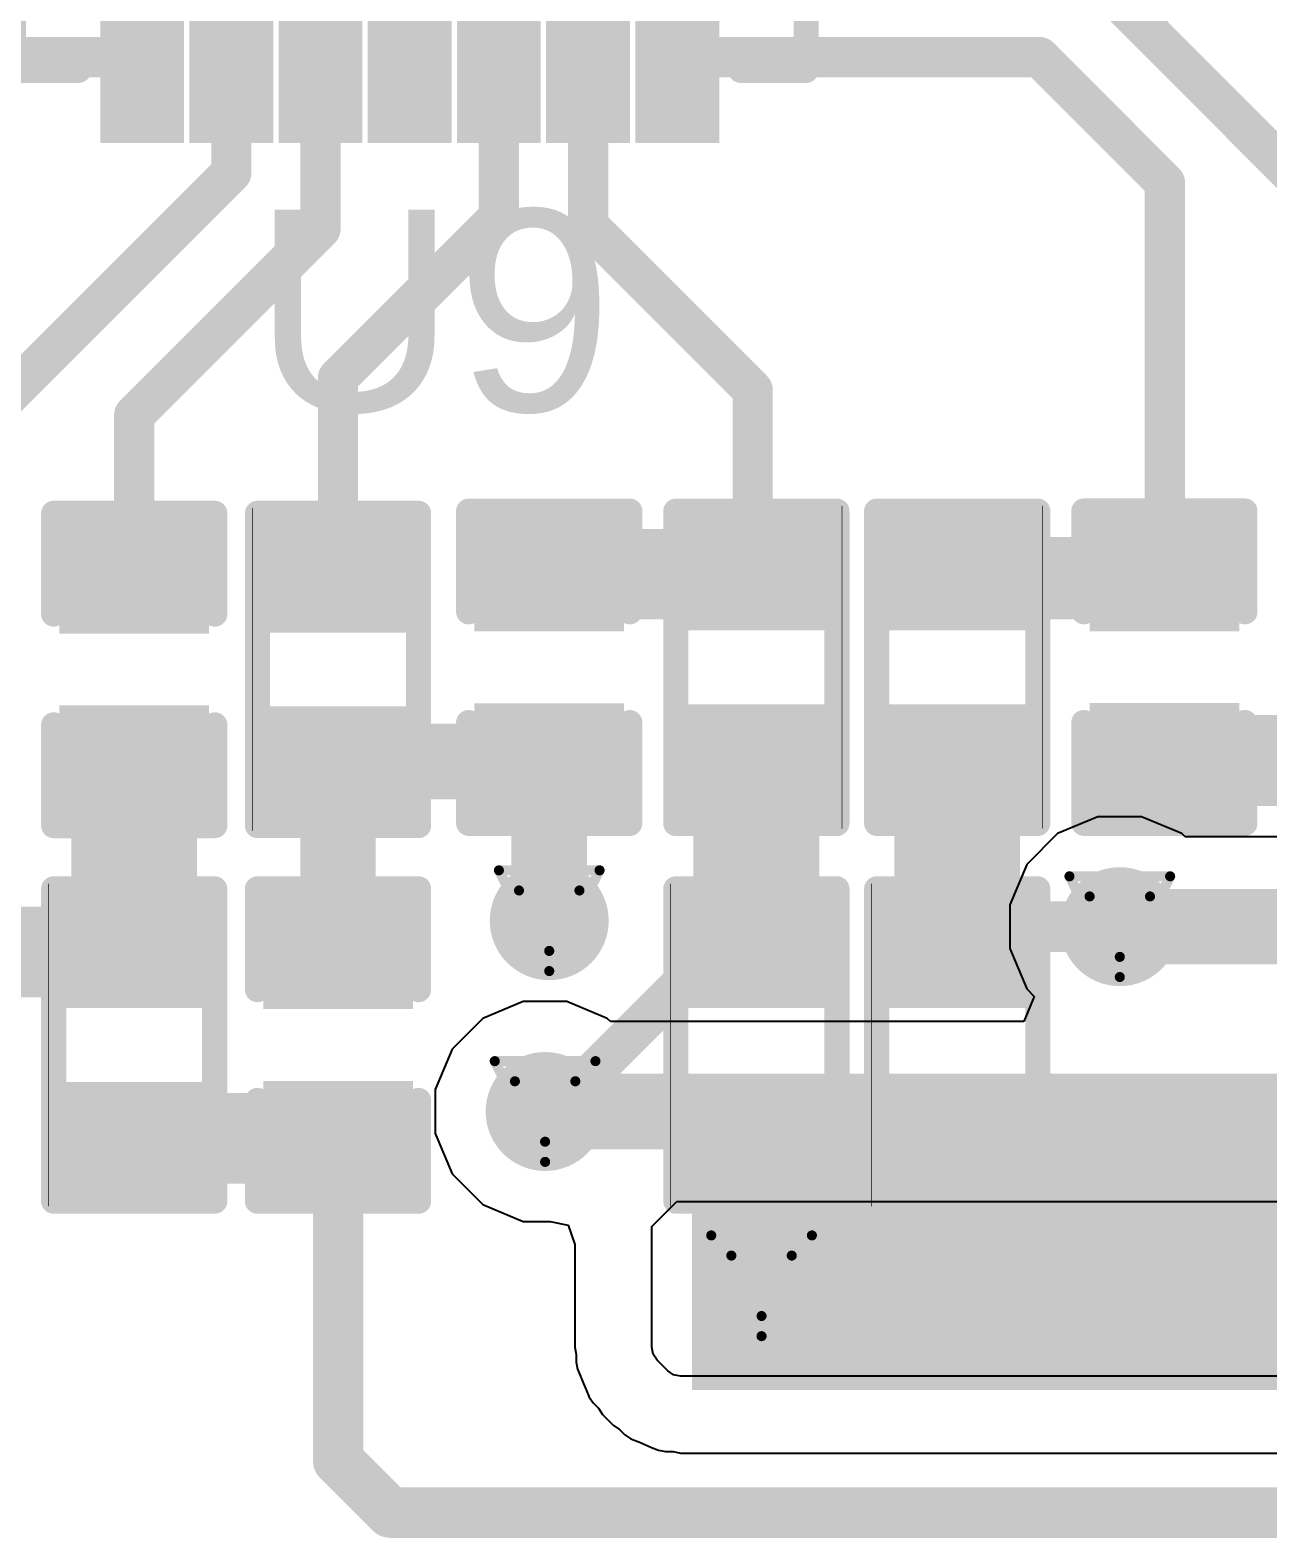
# Model space of a CAD drawing. Header units: inches. Extents: x -1 to 208, y -10 to 150.
# Drawn here: x 12.61 to 18.86, y 40.28 to 47.88 of the extents above; entities that cross this region are included whole.
import ezdxf

# ---------------------------------------------------------------- set-up
doc = ezdxf.new("R2010")
doc.units = ezdxf.units.IN
for name, color, linetype in [('Bottom Layer', 5, 'Continuous'), ('Drill Drawing', 1, 'Continuous'), ('Top Layer', 1, 'Continuous'), ('Top Overlay', 2, 'Continuous'), ('Top Paste', 8, 'Continuous'), ('Top Solder', 216, 'Continuous'), ('Via Holes', 16, 'Continuous')]:
    doc.layers.add(name, color=color, linetype=linetype)
doc.styles.add('Arial', font='', dxfattribs={"height": 0.2})
doc.styles.get('Arial').set_extended_font_data('Arial')

# ---------------------------------------------------------------- blocks, each defined once
blk = doc.blocks.new('QFN_28_EP_4_4__7')
at = {"layer": 'Top Layer'}
for points in [[(-1.24, 2.2655), (-1.24, 1.6005), (-1.46, 1.6005), (-1.46, 2.2655)], [(-0.79, 2.2655), (-0.79, 1.6005), (-1.01, 1.6005), (-1.01, 2.2655)], [(-0.34, 2.2655), (-0.34, 1.6005), (-0.56, 1.6005), (-0.56, 2.2655)], [(0.11, 2.2655), (0.11, 1.6005), (-0.11, 1.6005), (-0.11, 2.2655)], [(0.56, 2.2655), (0.56, 1.6005), (0.34, 1.6005), (0.34, 2.2655)], [(1.01, 2.2655), (1.01, 1.6005), (0.79, 1.6005), (0.79, 2.2655)], [(1.46, 2.2655), (1.46, 1.6005), (1.24, 1.6005), (1.24, 2.2655)], [(-2.2655, 1.46), (-1.6005, 1.46), (-1.6005, 1.24), (-2.2655, 1.24)], [(1.6005, 1.46), (2.2655, 1.46), (2.2655, 1.24), (1.6005, 1.24)], [(-1.2, -1.2), (-1.2, 1.2), (1.2, 1.2), (1.2, -1.2)], [(-2.2655, 1.01), (-1.6005, 1.01), (-1.6005, 0.79), (-2.2655, 0.79)], [(1.6005, 1.01), (2.2655, 1.01), (2.2655, 0.79), (1.6005, 0.79)], [(-2.2655, 0.56), (-1.6005, 0.56), (-1.6005, 0.34), (-2.2655, 0.34)], [(1.6005, 0.56), (2.2655, 0.56), (2.2655, 0.34), (1.6005, 0.34)], [(-2.2655, 0.11), (-1.6005, 0.11), (-1.6005, -0.11), (-2.2655, -0.11)], [(1.6005, 0.11), (2.2655, 0.11), (2.2655, -0.11), (1.6005, -0.11)], [(-2.2655, -0.34), (-1.6005, -0.34), (-1.6005, -0.56), (-2.2655, -0.56)], [(1.6005, -0.34), (2.2655, -0.34), (2.2655, -0.56), (1.6005, -0.56)], [(-2.2655, -0.79), (-1.6005, -0.79), (-1.6005, -1.01), (-2.2655, -1.01)], [(1.6005, -0.79), (2.2655, -0.79), (2.2655, -1.01), (1.6005, -1.01)], [(-2.2655, -1.24), (-1.6005, -1.24), (-1.6005, -1.46), (-2.2655, -1.46)], [(1.6005, -1.24), (2.2655, -1.24), (2.2655, -1.46), (1.6005, -1.46)], [(-1.46, -2.2655), (-1.46, -1.6005), (-1.24, -1.6005), (-1.24, -2.2655)], [(-1.01, -2.2655), (-1.01, -1.6005), (-0.79, -1.6005), (-0.79, -2.2655)], [(-0.56, -2.2655), (-0.56, -1.6005), (-0.34, -1.6005), (-0.34, -2.2655)], [(-0.11, -2.2655), (-0.11, -1.6005), (0.11, -1.6005), (0.11, -2.2655)], [(0.34, -2.2655), (0.34, -1.6005), (0.56, -1.6005), (0.56, -2.2655)], [(0.79, -2.2655), (0.79, -1.6005), (1.01, -1.6005), (1.01, -2.2655)], [(1.24, -2.2655), (1.24, -1.6005), (1.46, -1.6005), (1.46, -2.2655)]]:
    blk.add_hatch(color=1, dxfattribs=at).paths.add_polyline_path(points)
at = {"layer": 'Top Paste'}
for points in [[(-1.24, 2.2655), (-1.24, 1.6005), (-1.46, 1.6005), (-1.46, 2.2655)], [(-0.79, 2.2655), (-0.79, 1.6005), (-1.01, 1.6005), (-1.01, 2.2655)], [(-0.34, 2.2655), (-0.34, 1.6005), (-0.56, 1.6005), (-0.56, 2.2655)], [(0.11, 2.2655), (0.11, 1.6005), (-0.11, 1.6005), (-0.11, 2.2655)], [(0.56, 2.2655), (0.56, 1.6005), (0.34, 1.6005), (0.34, 2.2655)], [(1.01, 2.2655), (1.01, 1.6005), (0.79, 1.6005), (0.79, 2.2655)], [(1.46, 2.2655), (1.46, 1.6005), (1.24, 1.6005), (1.24, 2.2655)], [(-2.2655, 1.46), (-1.6005, 1.46), (-1.6005, 1.24), (-2.2655, 1.24)], [(1.6005, 1.46), (2.2655, 1.46), (2.2655, 1.24), (1.6005, 1.24)], [(-1.2, -1.2), (-1.2, 1.2), (1.2, 1.2), (1.2, -1.2)], [(-2.2655, 1.01), (-1.6005, 1.01), (-1.6005, 0.79), (-2.2655, 0.79)], [(1.6005, 1.01), (2.2655, 1.01), (2.2655, 0.79), (1.6005, 0.79)], [(-2.2655, 0.56), (-1.6005, 0.56), (-1.6005, 0.34), (-2.2655, 0.34)], [(1.6005, 0.56), (2.2655, 0.56), (2.2655, 0.34), (1.6005, 0.34)], [(-2.2655, 0.11), (-1.6005, 0.11), (-1.6005, -0.11), (-2.2655, -0.11)], [(1.6005, 0.11), (2.2655, 0.11), (2.2655, -0.11), (1.6005, -0.11)], [(-2.2655, -0.34), (-1.6005, -0.34), (-1.6005, -0.56), (-2.2655, -0.56)], [(1.6005, -0.34), (2.2655, -0.34), (2.2655, -0.56), (1.6005, -0.56)], [(-2.2655, -0.79), (-1.6005, -0.79), (-1.6005, -1.01), (-2.2655, -1.01)], [(1.6005, -0.79), (2.2655, -0.79), (2.2655, -1.01), (1.6005, -1.01)], [(-2.2655, -1.24), (-1.6005, -1.24), (-1.6005, -1.46), (-2.2655, -1.46)], [(1.6005, -1.24), (2.2655, -1.24), (2.2655, -1.46), (1.6005, -1.46)], [(-1.46, -2.2655), (-1.46, -1.6005), (-1.24, -1.6005), (-1.24, -2.2655)], [(-1.01, -2.2655), (-1.01, -1.6005), (-0.79, -1.6005), (-0.79, -2.2655)], [(-0.56, -2.2655), (-0.56, -1.6005), (-0.34, -1.6005), (-0.34, -2.2655)], [(-0.11, -2.2655), (-0.11, -1.6005), (0.11, -1.6005), (0.11, -2.2655)], [(0.34, -2.2655), (0.34, -1.6005), (0.56, -1.6005), (0.56, -2.2655)], [(0.79, -2.2655), (0.79, -1.6005), (1.01, -1.6005), (1.01, -2.2655)], [(1.24, -2.2655), (1.24, -1.6005), (1.46, -1.6005), (1.46, -2.2655)]]:
    blk.add_hatch(color=8, dxfattribs=at).paths.add_polyline_path(points)
at = {"layer": 'Top Solder'}
for points in [[(-1.1384, 2.3671), (-1.1384, 1.4989), (-1.5616, 1.4989), (-1.5616, 2.3671)], [(-0.6884, 2.3671), (-0.6884, 1.4989), (-1.1116, 1.4989), (-1.1116, 2.3671)], [(-0.2384, 2.3671), (-0.2384, 1.4989), (-0.6616, 1.4989), (-0.6616, 2.3671)], [(0.2116, 2.3671), (0.2116, 1.4989), (-0.2116, 1.4989), (-0.2116, 2.3671)], [(0.6616, 2.3671), (0.6616, 1.4989), (0.2384, 1.4989), (0.2384, 2.3671)], [(1.1116, 2.3671), (1.1116, 1.4989), (0.6884, 1.4989), (0.6884, 2.3671)], [(1.5616, 2.3671), (1.5616, 1.4989), (1.1384, 1.4989), (1.1384, 2.3671)], [(-2.3671, 1.5616), (-1.4989, 1.5616), (-1.4989, 1.1384), (-2.3671, 1.1384)], [(1.4989, 1.5616), (2.3671, 1.5616), (2.3671, 1.1384), (1.4989, 1.1384)], [(-1.3016, -1.3016), (-1.3016, 1.3016), (1.3016, 1.3016), (1.3016, -1.3016)], [(-2.3671, 1.1116), (-1.4989, 1.1116), (-1.4989, 0.6884), (-2.3671, 0.6884)], [(1.4989, 1.1116), (2.3671, 1.1116), (2.3671, 0.6884), (1.4989, 0.6884)], [(-2.3671, 0.6616), (-1.4989, 0.6616), (-1.4989, 0.2384), (-2.3671, 0.2384)], [(1.4989, 0.6616), (2.3671, 0.6616), (2.3671, 0.2384), (1.4989, 0.2384)], [(-2.3671, 0.2116), (-1.4989, 0.2116), (-1.4989, -0.2116), (-2.3671, -0.2116)], [(1.4989, 0.2116), (2.3671, 0.2116), (2.3671, -0.2116), (1.4989, -0.2116)], [(-2.3671, -0.2384), (-1.4989, -0.2384), (-1.4989, -0.6616), (-2.3671, -0.6616)], [(1.4989, -0.2384), (2.3671, -0.2384), (2.3671, -0.6616), (1.4989, -0.6616)], [(-2.3671, -0.6884), (-1.4989, -0.6884), (-1.4989, -1.1116), (-2.3671, -1.1116)], [(1.4989, -0.6884), (2.3671, -0.6884), (2.3671, -1.1116), (1.4989, -1.1116)], [(-2.3671, -1.1384), (-1.4989, -1.1384), (-1.4989, -1.5616), (-2.3671, -1.5616)], [(1.4989, -1.1384), (2.3671, -1.1384), (2.3671, -1.5616), (1.4989, -1.5616)], [(-1.5616, -2.3671), (-1.5616, -1.4989), (-1.1384, -1.4989), (-1.1384, -2.3671)], [(-1.1116, -2.3671), (-1.1116, -1.4989), (-0.6884, -1.4989), (-0.6884, -2.3671)], [(-0.6616, -2.3671), (-0.6616, -1.4989), (-0.2384, -1.4989), (-0.2384, -2.3671)], [(-0.2116, -2.3671), (-0.2116, -1.4989), (0.2116, -1.4989), (0.2116, -2.3671)], [(0.2384, -2.3671), (0.2384, -1.4989), (0.6616, -1.4989), (0.6616, -2.3671)], [(0.6884, -2.3671), (0.6884, -1.4989), (1.1116, -1.4989), (1.1116, -2.3671)], [(1.1384, -2.3671), (1.1384, -1.4989), (1.5616, -1.4989), (1.5616, -2.3671)]]:
    blk.add_hatch(color=216, dxfattribs=at).paths.add_polyline_path(points)
at = {"layer": 'Top Overlay', "const_width": 0.127}
for points in [[(-2, 2), (-2, 1.6698)], [(-1.6698, 2), (-2, 2)], [(2, 2), (1.6698, 2)], [(2, 2), (2, 1.6698)], [(-2.5146, 1.4478), (-2.5146, 1.2954)], [(-2.4384, 1.3716), (-2.5146, 1.4478)], [(-2.4384, 1.3716), (-2.5146, 1.2954)], [(-2, -1.6698), (-2, -2)], [(2, -1.6698), (2, -2)], [(-1.6698, -2), (-2, -2)], [(2, -2), (1.6698, -2)]]:
    blk.add_lwpolyline(points, dxfattribs=at)
at = {"layer": 'Top Overlay', "const_width": 0.0635}
for points in [[(-2.0318, 2, 1), (-1.9683, 2, 1)], [(-2.0318, 2, 1), (-1.9683, 2, 1)], [(-1.7016, 2, 1), (-1.6381, 2, 1)], [(1.6381, 2, 1), (1.7016, 2, 1)], [(1.9683, 2, 1), (2.0318, 2, 1)], [(1.9683, 2, 1), (2.0318, 2, 1)], [(-2.0318, 1.6698, 1), (-1.9683, 1.6698, 1)], [(1.9683, 1.6698, 1), (2.0318, 1.6698, 1)], [(-2.5463, 1.4478, 1), (-2.4829, 1.4478, 1)], [(-2.5463, 1.4478, 1), (-2.4829, 1.4478, 1)], [(-2.4701, 1.3716, 1), (-2.4066, 1.3716, 1)], [(-2.4701, 1.3716, 1), (-2.4066, 1.3716, 1)], [(-2.5463, 1.2954, 1), (-2.4829, 1.2954, 1)], [(-2.5463, 1.2954, 1), (-2.4829, 1.2954, 1)], [(-2.0318, -1.6698, 1), (-1.9683, -1.6698, 1)], [(1.9683, -1.6698, 1), (2.0318, -1.6698, 1)], [(-2.0318, -2, 1), (-1.9683, -2, 1)], [(-2.0318, -2, 1), (-1.9683, -2, 1)], [(-1.7016, -2, 1), (-1.6381, -2, 1)], [(1.6381, -2, 1), (1.7016, -2, 1)], [(1.9683, -2, 1), (2.0318, -2, 1)], [(1.9683, -2, 1), (2.0318, -2, 1)]]:
    blk.add_lwpolyline(points, format="xyb", close=True, dxfattribs=at)
blk = doc.blocks.new('R___0402_33')
at = {"layer": 'Top Layer'}
for points in [[(-0.6985, -0.3175), (-0.6985, 0.3175), (-0.2413, 0.3175), (-0.2413, -0.3175)], [(0.2413, -0.3175), (0.2413, 0.3175), (0.6985, 0.3175), (0.6985, -0.3175)]]:
    blk.add_hatch(color=1, dxfattribs=at).paths.add_polyline_path(points)
at = {"layer": 'Top Paste'}
for points in [[(-0.6985, -0.3175), (-0.6985, 0.3175), (-0.2413, 0.3175), (-0.2413, -0.3175)], [(0.2413, -0.3175), (0.2413, 0.3175), (0.6985, 0.3175), (0.6985, -0.3175)]]:
    blk.add_hatch(color=8, dxfattribs=at).paths.add_polyline_path(points)
at = {"layer": 'Top Solder'}
for points in [[(-0.7535, -0.3725), (-0.7535, 0.3725), (-0.1863, 0.3725), (-0.1863, -0.3725)], [(0.1863, -0.3725), (0.1863, 0.3725), (0.7535, 0.3725), (0.7535, -0.3725)]]:
    blk.add_hatch(color=216, dxfattribs=at).paths.add_polyline_path(points)
at = {"layer": 'Top Overlay'}
for points, const_width in [([(-0.7874, -0.4064), (-0.7874, 0.4064)], 0.127), ([(0.7874, 0.4064), (-0.7874, 0.4064)], 0.127), ([(0.7874, -0.4064), (0.7874, 0.4064)], 0.127), ([(0.7874, -0.4064), (-0.7874, -0.4064)], 0.127), ([(0.8128, -0.4318), (-0.8128, -0.4318)], 0.00323)]:
    blk.add_lwpolyline(points, dxfattribs=dict(at, const_width=const_width))
for points, const_width in [([(-0.8191, 0.4064, 1), (-0.7556, 0.4064, 1)], 0.0635), ([(-0.8191, 0.4064, 1), (-0.7556, 0.4064, 1)], 0.0635), ([(0.7556, 0.4064, 1), (0.8191, 0.4064, 1)], 0.0635), ([(0.7556, 0.4064, 1), (0.8191, 0.4064, 1)], 0.0635), ([(-0.8191, -0.4064, 1), (-0.7556, -0.4064, 1)], 0.0635), ([(-0.8191, -0.4064, 1), (-0.7556, -0.4064, 1)], 0.0635), ([(0.7556, -0.4064, 1), (0.8191, -0.4064, 1)], 0.0635), ([(0.7556, -0.4064, 1), (0.8191, -0.4064, 1)], 0.0635), ([(-0.8136, -0.4318, 1), (-0.812, -0.4318, 1)], 0.00161), ([(0.812, -0.4318, 1), (0.8136, -0.4318, 1)], 0.00161)]:
    blk.add_lwpolyline(points, format="xyb", close=True, dxfattribs=dict(at, const_width=const_width))
blk = doc.blocks.new('R___0402_34')
at = {"layer": 'Top Layer'}
for points in [[(-0.6985, -0.3175), (-0.6985, 0.3175), (-0.2413, 0.3175), (-0.2413, -0.3175)], [(0.2413, -0.3175), (0.2413, 0.3175), (0.6985, 0.3175), (0.6985, -0.3175)]]:
    blk.add_hatch(color=1, dxfattribs=at).paths.add_polyline_path(points)
at = {"layer": 'Top Paste'}
for points in [[(-0.6985, -0.3175), (-0.6985, 0.3175), (-0.2413, 0.3175), (-0.2413, -0.3175)], [(0.2413, -0.3175), (0.2413, 0.3175), (0.6985, 0.3175), (0.6985, -0.3175)]]:
    blk.add_hatch(color=8, dxfattribs=at).paths.add_polyline_path(points)
at = {"layer": 'Top Solder'}
for points in [[(-0.7535, -0.3725), (-0.7535, 0.3725), (-0.1863, 0.3725), (-0.1863, -0.3725)], [(0.1863, -0.3725), (0.1863, 0.3725), (0.7535, 0.3725), (0.7535, -0.3725)]]:
    blk.add_hatch(color=216, dxfattribs=at).paths.add_polyline_path(points)
at = {"layer": 'Top Overlay'}
for points, const_width in [([(-0.7874, 0.4064), (-0.7874, -0.4064)], 0.127), ([(-0.7874, 0.4064), (0.7874, 0.4064)], 0.127), ([(0.7874, 0.4064), (0.7874, -0.4064)], 0.127), ([(-0.7874, -0.4064), (0.7874, -0.4064)], 0.127), ([(-0.8128, -0.4318), (0.8128, -0.4318)], 0.00323)]:
    blk.add_lwpolyline(points, dxfattribs=dict(at, const_width=const_width))
for points, const_width in [([(-0.8191, 0.4064, 1), (-0.7556, 0.4064, 1)], 0.0635), ([(-0.8191, 0.4064, 1), (-0.7556, 0.4064, 1)], 0.0635), ([(0.7556, 0.4064, 1), (0.8191, 0.4064, 1)], 0.0635), ([(0.7556, 0.4064, 1), (0.8191, 0.4064, 1)], 0.0635), ([(-0.8191, -0.4064, 1), (-0.7556, -0.4064, 1)], 0.0635), ([(-0.8191, -0.4064, 1), (-0.7556, -0.4064, 1)], 0.0635), ([(0.7556, -0.4064, 1), (0.8191, -0.4064, 1)], 0.0635), ([(0.7556, -0.4064, 1), (0.8191, -0.4064, 1)], 0.0635), ([(-0.8136, -0.4318, 1), (-0.812, -0.4318, 1)], 0.00161), ([(0.812, -0.4318, 1), (0.8136, -0.4318, 1)], 0.00161)]:
    blk.add_lwpolyline(points, format="xyb", close=True, dxfattribs=dict(at, const_width=const_width))
blk = doc.blocks.new('R___0402_35')
at = {"layer": 'Top Layer'}
for points in [[(-0.6985, -0.3175), (-0.6985, 0.3175), (-0.2413, 0.3175), (-0.2413, -0.3175)], [(0.2413, -0.3175), (0.2413, 0.3175), (0.6985, 0.3175), (0.6985, -0.3175)]]:
    blk.add_hatch(color=1, dxfattribs=at).paths.add_polyline_path(points)
at = {"layer": 'Top Paste'}
for points in [[(-0.6985, -0.3175), (-0.6985, 0.3175), (-0.2413, 0.3175), (-0.2413, -0.3175)], [(0.2413, -0.3175), (0.2413, 0.3175), (0.6985, 0.3175), (0.6985, -0.3175)]]:
    blk.add_hatch(color=8, dxfattribs=at).paths.add_polyline_path(points)
at = {"layer": 'Top Solder'}
for points in [[(-0.7535, -0.3725), (-0.7535, 0.3725), (-0.1863, 0.3725), (-0.1863, -0.3725)], [(0.1863, -0.3725), (0.1863, 0.3725), (0.7535, 0.3725), (0.7535, -0.3725)]]:
    blk.add_hatch(color=216, dxfattribs=at).paths.add_polyline_path(points)
at = {"layer": 'Top Overlay'}
for points, const_width in [([(-0.7874, -0.4064), (-0.7874, 0.4064)], 0.127), ([(0.7874, 0.4064), (-0.7874, 0.4064)], 0.127), ([(0.7874, -0.4064), (0.7874, 0.4064)], 0.127), ([(0.7874, -0.4064), (-0.7874, -0.4064)], 0.127), ([(0.8128, -0.4318), (-0.8128, -0.4318)], 0.00323)]:
    blk.add_lwpolyline(points, dxfattribs=dict(at, const_width=const_width))
for points, const_width in [([(-0.8191, 0.4064, 1), (-0.7556, 0.4064, 1)], 0.0635), ([(-0.8191, 0.4064, 1), (-0.7556, 0.4064, 1)], 0.0635), ([(0.7556, 0.4064, 1), (0.8191, 0.4064, 1)], 0.0635), ([(0.7556, 0.4064, 1), (0.8191, 0.4064, 1)], 0.0635), ([(-0.8191, -0.4064, 1), (-0.7556, -0.4064, 1)], 0.0635), ([(-0.8191, -0.4064, 1), (-0.7556, -0.4064, 1)], 0.0635), ([(0.7556, -0.4064, 1), (0.8191, -0.4064, 1)], 0.0635), ([(0.7556, -0.4064, 1), (0.8191, -0.4064, 1)], 0.0635), ([(-0.8136, -0.4318, 1), (-0.812, -0.4318, 1)], 0.00161), ([(0.812, -0.4318, 1), (0.8136, -0.4318, 1)], 0.00161)]:
    blk.add_lwpolyline(points, format="xyb", close=True, dxfattribs=dict(at, const_width=const_width))
blk = doc.blocks.new('R___0402_36')
at = {"layer": 'Top Layer'}
for points in [[(-0.6985, -0.3175), (-0.6985, 0.3175), (-0.2413, 0.3175), (-0.2413, -0.3175)], [(0.2413, -0.3175), (0.2413, 0.3175), (0.6985, 0.3175), (0.6985, -0.3175)]]:
    blk.add_hatch(color=1, dxfattribs=at).paths.add_polyline_path(points)
at = {"layer": 'Top Paste'}
for points in [[(-0.6985, -0.3175), (-0.6985, 0.3175), (-0.2413, 0.3175), (-0.2413, -0.3175)], [(0.2413, -0.3175), (0.2413, 0.3175), (0.6985, 0.3175), (0.6985, -0.3175)]]:
    blk.add_hatch(color=8, dxfattribs=at).paths.add_polyline_path(points)
at = {"layer": 'Top Solder'}
for points in [[(-0.7535, -0.3725), (-0.7535, 0.3725), (-0.1863, 0.3725), (-0.1863, -0.3725)], [(0.1863, -0.3725), (0.1863, 0.3725), (0.7535, 0.3725), (0.7535, -0.3725)]]:
    blk.add_hatch(color=216, dxfattribs=at).paths.add_polyline_path(points)
at = {"layer": 'Top Overlay'}
for points, const_width in [([(-0.7874, 0.4064), (-0.7874, -0.4064)], 0.127), ([(-0.7874, 0.4064), (0.7874, 0.4064)], 0.127), ([(0.7874, 0.4064), (0.7874, -0.4064)], 0.127), ([(-0.7874, -0.4064), (0.7874, -0.4064)], 0.127), ([(-0.8128, -0.4318), (0.8128, -0.4318)], 0.00323)]:
    blk.add_lwpolyline(points, dxfattribs=dict(at, const_width=const_width))
for points, const_width in [([(-0.8191, 0.4064, 1), (-0.7556, 0.4064, 1)], 0.0635), ([(-0.8191, 0.4064, 1), (-0.7556, 0.4064, 1)], 0.0635), ([(0.7556, 0.4064, 1), (0.8191, 0.4064, 1)], 0.0635), ([(0.7556, 0.4064, 1), (0.8191, 0.4064, 1)], 0.0635), ([(-0.8191, -0.4064, 1), (-0.7556, -0.4064, 1)], 0.0635), ([(-0.8191, -0.4064, 1), (-0.7556, -0.4064, 1)], 0.0635), ([(0.7556, -0.4064, 1), (0.8191, -0.4064, 1)], 0.0635), ([(0.7556, -0.4064, 1), (0.8191, -0.4064, 1)], 0.0635), ([(-0.8136, -0.4318, 1), (-0.812, -0.4318, 1)], 0.00161), ([(0.812, -0.4318, 1), (0.8136, -0.4318, 1)], 0.00161)]:
    blk.add_lwpolyline(points, format="xyb", close=True, dxfattribs=dict(at, const_width=const_width))
blk = doc.blocks.new('R___0402_37')
at = {"layer": 'Top Layer'}
for points in [[(-0.6985, -0.3175), (-0.6985, 0.3175), (-0.2413, 0.3175), (-0.2413, -0.3175)], [(0.2413, -0.3175), (0.2413, 0.3175), (0.6985, 0.3175), (0.6985, -0.3175)]]:
    blk.add_hatch(color=1, dxfattribs=at).paths.add_polyline_path(points)
at = {"layer": 'Top Paste'}
for points in [[(-0.6985, -0.3175), (-0.6985, 0.3175), (-0.2413, 0.3175), (-0.2413, -0.3175)], [(0.2413, -0.3175), (0.2413, 0.3175), (0.6985, 0.3175), (0.6985, -0.3175)]]:
    blk.add_hatch(color=8, dxfattribs=at).paths.add_polyline_path(points)
at = {"layer": 'Top Solder'}
for points in [[(-0.7535, -0.3725), (-0.7535, 0.3725), (-0.1863, 0.3725), (-0.1863, -0.3725)], [(0.1863, -0.3725), (0.1863, 0.3725), (0.7535, 0.3725), (0.7535, -0.3725)]]:
    blk.add_hatch(color=216, dxfattribs=at).paths.add_polyline_path(points)
at = {"layer": 'Top Overlay'}
for points, const_width in [([(-0.7874, -0.4064), (-0.7874, 0.4064)], 0.127), ([(0.7874, 0.4064), (-0.7874, 0.4064)], 0.127), ([(0.7874, -0.4064), (0.7874, 0.4064)], 0.127), ([(0.7874, -0.4064), (-0.7874, -0.4064)], 0.127), ([(0.8128, -0.4318), (-0.8128, -0.4318)], 0.00323)]:
    blk.add_lwpolyline(points, dxfattribs=dict(at, const_width=const_width))
for points, const_width in [([(-0.8191, 0.4064, 1), (-0.7556, 0.4064, 1)], 0.0635), ([(-0.8191, 0.4064, 1), (-0.7556, 0.4064, 1)], 0.0635), ([(0.7556, 0.4064, 1), (0.8191, 0.4064, 1)], 0.0635), ([(0.7556, 0.4064, 1), (0.8191, 0.4064, 1)], 0.0635), ([(-0.8191, -0.4064, 1), (-0.7556, -0.4064, 1)], 0.0635), ([(-0.8191, -0.4064, 1), (-0.7556, -0.4064, 1)], 0.0635), ([(0.7556, -0.4064, 1), (0.8191, -0.4064, 1)], 0.0635), ([(0.7556, -0.4064, 1), (0.8191, -0.4064, 1)], 0.0635), ([(-0.8136, -0.4318, 1), (-0.812, -0.4318, 1)], 0.00161), ([(0.812, -0.4318, 1), (0.8136, -0.4318, 1)], 0.00161)]:
    blk.add_lwpolyline(points, format="xyb", close=True, dxfattribs=dict(at, const_width=const_width))
blk = doc.blocks.new('R___0402_49')
at = {"layer": 'Top Layer'}
for points in [[(-0.6985, -0.3175), (-0.6985, 0.3175), (-0.2413, 0.3175), (-0.2413, -0.3175)], [(0.2413, -0.3175), (0.2413, 0.3175), (0.6985, 0.3175), (0.6985, -0.3175)]]:
    blk.add_hatch(color=1, dxfattribs=at).paths.add_polyline_path(points)
at = {"layer": 'Top Paste'}
for points in [[(-0.6985, -0.3175), (-0.6985, 0.3175), (-0.2413, 0.3175), (-0.2413, -0.3175)], [(0.2413, -0.3175), (0.2413, 0.3175), (0.6985, 0.3175), (0.6985, -0.3175)]]:
    blk.add_hatch(color=8, dxfattribs=at).paths.add_polyline_path(points)
at = {"layer": 'Top Solder'}
for points in [[(-0.7535, -0.3725), (-0.7535, 0.3725), (-0.1863, 0.3725), (-0.1863, -0.3725)], [(0.1863, -0.3725), (0.1863, 0.3725), (0.7535, 0.3725), (0.7535, -0.3725)]]:
    blk.add_hatch(color=216, dxfattribs=at).paths.add_polyline_path(points)
at = {"layer": 'Top Overlay'}
for points, const_width in [([(-0.7874, -0.4064), (-0.7874, 0.4064)], 0.127), ([(0.7874, 0.4064), (-0.7874, 0.4064)], 0.127), ([(0.7874, -0.4064), (0.7874, 0.4064)], 0.127), ([(0.7874, -0.4064), (-0.7874, -0.4064)], 0.127), ([(0.8128, -0.4318), (-0.8128, -0.4318)], 0.00323)]:
    blk.add_lwpolyline(points, dxfattribs=dict(at, const_width=const_width))
for points, const_width in [([(-0.8191, 0.4064, 1), (-0.7556, 0.4064, 1)], 0.0635), ([(-0.8191, 0.4064, 1), (-0.7556, 0.4064, 1)], 0.0635), ([(0.7556, 0.4064, 1), (0.8191, 0.4064, 1)], 0.0635), ([(0.7556, 0.4064, 1), (0.8191, 0.4064, 1)], 0.0635), ([(-0.8191, -0.4064, 1), (-0.7556, -0.4064, 1)], 0.0635), ([(-0.8191, -0.4064, 1), (-0.7556, -0.4064, 1)], 0.0635), ([(0.7556, -0.4064, 1), (0.8191, -0.4064, 1)], 0.0635), ([(0.7556, -0.4064, 1), (0.8191, -0.4064, 1)], 0.0635), ([(-0.8136, -0.4318, 1), (-0.812, -0.4318, 1)], 0.00161), ([(0.812, -0.4318, 1), (0.8136, -0.4318, 1)], 0.00161)]:
    blk.add_lwpolyline(points, format="xyb", close=True, dxfattribs=dict(at, const_width=const_width))
blk = doc.blocks.new('C___0402_118')
at = {"layer": 'Top Layer'}
for points in [[(-0.6985, -0.3175), (-0.6985, 0.3175), (-0.2413, 0.3175), (-0.2413, -0.3175)], [(0.2413, -0.3175), (0.2413, 0.3175), (0.6985, 0.3175), (0.6985, -0.3175)]]:
    blk.add_hatch(color=1, dxfattribs=at).paths.add_polyline_path(points)
at = {"layer": 'Top Paste'}
for points in [[(-0.6985, -0.3175), (-0.6985, 0.3175), (-0.2413, 0.3175), (-0.2413, -0.3175)], [(0.2413, -0.3175), (0.2413, 0.3175), (0.6985, 0.3175), (0.6985, -0.3175)]]:
    blk.add_hatch(color=8, dxfattribs=at).paths.add_polyline_path(points)
at = {"layer": 'Top Solder'}
for points in [[(-0.7585, -0.3775), (-0.7585, 0.3775), (-0.1813, 0.3775), (-0.1813, -0.3775)], [(0.1813, -0.3775), (0.1813, 0.3775), (0.7585, 0.3775), (0.7585, -0.3775)]]:
    blk.add_hatch(color=216, dxfattribs=at).paths.add_polyline_path(points)
at = {"layer": 'Top Overlay', "const_width": 0.127}
for points in [[(-0.7874, 0.4064), (-0.2794, 0.4064)], [(-0.7874, 0.4064), (-0.7874, -0.4064)], [(0.2794, 0.4064), (0.7874, 0.4064)], [(0.7874, 0.4064), (0.7874, -0.4064)], [(-0.7874, -0.4064), (-0.2794, -0.4064)], [(0.2794, -0.4064), (0.7874, -0.4064)]]:
    blk.add_lwpolyline(points, dxfattribs=at)
at = {"layer": 'Top Overlay', "const_width": 0.0635}
for points in [[(-0.8191, 0.4064, 1), (-0.7556, 0.4064, 1)], [(-0.8191, 0.4064, 1), (-0.7556, 0.4064, 1)], [(-0.3111, 0.4064, 1), (-0.2477, 0.4064, 1)], [(0.2477, 0.4064, 1), (0.3111, 0.4064, 1)], [(0.7556, 0.4064, 1), (0.8191, 0.4064, 1)], [(0.7556, 0.4064, 1), (0.8191, 0.4064, 1)], [(-0.8191, -0.4064, 1), (-0.7556, -0.4064, 1)], [(-0.8191, -0.4064, 1), (-0.7556, -0.4064, 1)], [(-0.3111, -0.4064, 1), (-0.2477, -0.4064, 1)], [(0.2477, -0.4064, 1), (0.3111, -0.4064, 1)], [(0.7556, -0.4064, 1), (0.8191, -0.4064, 1)], [(0.7556, -0.4064, 1), (0.8191, -0.4064, 1)]]:
    blk.add_lwpolyline(points, format="xyb", close=True, dxfattribs=at)
blk = doc.blocks.new('C___0402_119')
at = {"layer": 'Top Layer'}
for points in [[(-0.6985, -0.3175), (-0.6985, 0.3175), (-0.2413, 0.3175), (-0.2413, -0.3175)], [(0.2413, -0.3175), (0.2413, 0.3175), (0.6985, 0.3175), (0.6985, -0.3175)]]:
    blk.add_hatch(color=1, dxfattribs=at).paths.add_polyline_path(points)
at = {"layer": 'Top Paste'}
for points in [[(-0.6985, -0.3175), (-0.6985, 0.3175), (-0.2413, 0.3175), (-0.2413, -0.3175)], [(0.2413, -0.3175), (0.2413, 0.3175), (0.6985, 0.3175), (0.6985, -0.3175)]]:
    blk.add_hatch(color=8, dxfattribs=at).paths.add_polyline_path(points)
at = {"layer": 'Top Solder'}
for points in [[(-0.7585, -0.3775), (-0.7585, 0.3775), (-0.1813, 0.3775), (-0.1813, -0.3775)], [(0.1813, -0.3775), (0.1813, 0.3775), (0.7585, 0.3775), (0.7585, -0.3775)]]:
    blk.add_hatch(color=216, dxfattribs=at).paths.add_polyline_path(points)
at = {"layer": 'Top Overlay', "const_width": 0.127}
for points in [[(-0.7874, 0.4064), (-0.2794, 0.4064)], [(-0.7874, 0.4064), (-0.7874, -0.4064)], [(0.2794, 0.4064), (0.7874, 0.4064)], [(0.7874, 0.4064), (0.7874, -0.4064)], [(-0.7874, -0.4064), (-0.2794, -0.4064)], [(0.2794, -0.4064), (0.7874, -0.4064)]]:
    blk.add_lwpolyline(points, dxfattribs=at)
at = {"layer": 'Top Overlay', "const_width": 0.0635}
for points in [[(-0.8191, 0.4064, 1), (-0.7556, 0.4064, 1)], [(-0.8191, 0.4064, 1), (-0.7556, 0.4064, 1)], [(-0.3111, 0.4064, 1), (-0.2477, 0.4064, 1)], [(0.2477, 0.4064, 1), (0.3111, 0.4064, 1)], [(0.7556, 0.4064, 1), (0.8191, 0.4064, 1)], [(0.7556, 0.4064, 1), (0.8191, 0.4064, 1)], [(-0.8191, -0.4064, 1), (-0.7556, -0.4064, 1)], [(-0.8191, -0.4064, 1), (-0.7556, -0.4064, 1)], [(-0.3111, -0.4064, 1), (-0.2477, -0.4064, 1)], [(0.2477, -0.4064, 1), (0.3111, -0.4064, 1)], [(0.7556, -0.4064, 1), (0.8191, -0.4064, 1)], [(0.7556, -0.4064, 1), (0.8191, -0.4064, 1)]]:
    blk.add_lwpolyline(points, format="xyb", close=True, dxfattribs=at)
blk = doc.blocks.new('C___0402_159')
at = {"layer": 'Top Layer'}
for points in [[(-0.6985, -0.3175), (-0.6985, 0.3175), (-0.2413, 0.3175), (-0.2413, -0.3175)], [(0.2413, -0.3175), (0.2413, 0.3175), (0.6985, 0.3175), (0.6985, -0.3175)]]:
    blk.add_hatch(color=1, dxfattribs=at).paths.add_polyline_path(points)
at = {"layer": 'Top Paste'}
for points in [[(-0.6985, -0.3175), (-0.6985, 0.3175), (-0.2413, 0.3175), (-0.2413, -0.3175)], [(0.2413, -0.3175), (0.2413, 0.3175), (0.6985, 0.3175), (0.6985, -0.3175)]]:
    blk.add_hatch(color=8, dxfattribs=at).paths.add_polyline_path(points)
at = {"layer": 'Top Solder'}
for points in [[(-0.7585, -0.3775), (-0.7585, 0.3775), (-0.1813, 0.3775), (-0.1813, -0.3775)], [(0.1813, -0.3775), (0.1813, 0.3775), (0.7585, 0.3775), (0.7585, -0.3775)]]:
    blk.add_hatch(color=216, dxfattribs=at).paths.add_polyline_path(points)
at = {"layer": 'Top Overlay', "const_width": 0.127}
for points in [[(-0.7874, 0.4064), (-0.2794, 0.4064)], [(-0.7874, 0.4064), (-0.7874, -0.4064)], [(0.2794, 0.4064), (0.7874, 0.4064)], [(0.7874, 0.4064), (0.7874, -0.4064)], [(-0.7874, -0.4064), (-0.2794, -0.4064)], [(0.2794, -0.4064), (0.7874, -0.4064)]]:
    blk.add_lwpolyline(points, dxfattribs=at)
at = {"layer": 'Top Overlay', "const_width": 0.0635}
for points in [[(-0.8191, 0.4064, 1), (-0.7556, 0.4064, 1)], [(-0.8191, 0.4064, 1), (-0.7556, 0.4064, 1)], [(-0.3111, 0.4064, 1), (-0.2477, 0.4064, 1)], [(0.2477, 0.4064, 1), (0.3111, 0.4064, 1)], [(0.7556, 0.4064, 1), (0.8191, 0.4064, 1)], [(0.7556, 0.4064, 1), (0.8191, 0.4064, 1)], [(-0.8191, -0.4064, 1), (-0.7556, -0.4064, 1)], [(-0.8191, -0.4064, 1), (-0.7556, -0.4064, 1)], [(-0.3111, -0.4064, 1), (-0.2477, -0.4064, 1)], [(0.2477, -0.4064, 1), (0.3111, -0.4064, 1)], [(0.7556, -0.4064, 1), (0.8191, -0.4064, 1)], [(0.7556, -0.4064, 1), (0.8191, -0.4064, 1)]]:
    blk.add_lwpolyline(points, format="xyb", close=True, dxfattribs=at)
blk = doc.blocks.new('C___0402_160')
at = {"layer": 'Top Layer'}
for points in [[(-0.6985, -0.3175), (-0.6985, 0.3175), (-0.2413, 0.3175), (-0.2413, -0.3175)], [(0.2413, -0.3175), (0.2413, 0.3175), (0.6985, 0.3175), (0.6985, -0.3175)]]:
    blk.add_hatch(color=1, dxfattribs=at).paths.add_polyline_path(points)
at = {"layer": 'Top Paste'}
for points in [[(-0.6985, -0.3175), (-0.6985, 0.3175), (-0.2413, 0.3175), (-0.2413, -0.3175)], [(0.2413, -0.3175), (0.2413, 0.3175), (0.6985, 0.3175), (0.6985, -0.3175)]]:
    blk.add_hatch(color=8, dxfattribs=at).paths.add_polyline_path(points)
at = {"layer": 'Top Solder'}
for points in [[(-0.7585, -0.3775), (-0.7585, 0.3775), (-0.1813, 0.3775), (-0.1813, -0.3775)], [(0.1813, -0.3775), (0.1813, 0.3775), (0.7585, 0.3775), (0.7585, -0.3775)]]:
    blk.add_hatch(color=216, dxfattribs=at).paths.add_polyline_path(points)
at = {"layer": 'Top Overlay', "const_width": 0.127}
for points in [[(-0.7874, -0.4064), (-0.7874, 0.4064)], [(-0.2794, 0.4064), (-0.7874, 0.4064)], [(0.7874, 0.4064), (0.2794, 0.4064)], [(0.7874, -0.4064), (0.7874, 0.4064)], [(-0.2794, -0.4064), (-0.7874, -0.4064)], [(0.7874, -0.4064), (0.2794, -0.4064)]]:
    blk.add_lwpolyline(points, dxfattribs=at)
at = {"layer": 'Top Overlay', "const_width": 0.0635}
for points in [[(-0.8191, 0.4064, 1), (-0.7556, 0.4064, 1)], [(-0.8191, 0.4064, 1), (-0.7556, 0.4064, 1)], [(-0.3111, 0.4064, 1), (-0.2477, 0.4064, 1)], [(0.2477, 0.4064, 1), (0.3111, 0.4064, 1)], [(0.7556, 0.4064, 1), (0.8191, 0.4064, 1)], [(0.7556, 0.4064, 1), (0.8191, 0.4064, 1)], [(-0.8191, -0.4064, 1), (-0.7556, -0.4064, 1)], [(-0.8191, -0.4064, 1), (-0.7556, -0.4064, 1)], [(-0.3111, -0.4064, 1), (-0.2477, -0.4064, 1)], [(0.2477, -0.4064, 1), (0.3111, -0.4064, 1)], [(0.7556, -0.4064, 1), (0.8191, -0.4064, 1)], [(0.7556, -0.4064, 1), (0.8191, -0.4064, 1)]]:
    blk.add_lwpolyline(points, format="xyb", close=True, dxfattribs=at)

msp = doc.modelspace()

# ---------------------------------------------------------------- hatches: boundary and pattern name
at = {"layer": 'Bottom Layer'}
h = msp.add_hatch(color=5, dxfattribs=at)
edge = h.paths.add_edge_path()
edge.add_arc((15.2305, 43.3884), 0.3, 0, 360)
h = msp.add_hatch(color=5, dxfattribs=at)
edge = h.paths.add_edge_path()
edge.add_arc((18.1091, 43.3583), 0.3, 0, 360)
h = msp.add_hatch(color=5, dxfattribs=at)
edge = h.paths.add_edge_path()
edge.add_arc((15.2097, 42.4261), 0.3, 0, 360)
h = msp.add_hatch(color=5, dxfattribs=at)
edge = h.paths.add_edge_path()
edge.add_arc((16.3017, 41.5471), 0.3, 0, 360)
at = {"layer": 'Top Layer'}
for points in [[(14.913, 44.9081), (16.593, 44.9081), (16.593, 45.3647), (14.913, 45.3647)], [(17.0341, 44.9084), (18.6514, 44.9084), (18.6514, 45.3237), (17.0341, 45.3237)], [(12.819, 43.1297), (13.4542, 43.1297), (13.4542, 44.4141), (12.819, 44.4141)], [(15.958, 43.1297), (16.593, 43.1297), (16.593, 44.4249), (15.958, 44.4249)], [(16.9714, 43.1297), (17.6064, 43.1297), (17.6064, 44.4253), (16.9714, 44.4253)], [(18.0164, 43.9676), (19.6958, 43.9676), (19.6958, 44.4258), (18.0164, 44.4258)], [(12.0866, 43.0027), (13.5429, 43.0027), (13.5429, 43.4599), (12.0866, 43.4599)], [(12.819, 42.0629), (14.4824, 42.0629), (14.4824, 42.5201), (12.819, 42.5201)], [(15.9507, 41.0212), (19.7141, 41.0212), (19.7141, 42.5201), (15.9507, 42.5201)], [(15.958, 42.0629), (17.6064, 42.0629), (17.6064, 42.5201), (15.958, 42.5201)]]:
    msp.add_hatch(color=1, dxfattribs=at).paths.add_polyline_path(points)
h = msp.add_hatch(color=1, dxfattribs=at)
edge = h.paths.add_edge_path()
edge.add_arc((15.2305, 43.3884), 0.3, 0, 360)
h = msp.add_hatch(color=1, dxfattribs=at)
edge = h.paths.add_edge_path()
edge.add_arc((18.1091, 43.3583), 0.3, 0, 360)
h = msp.add_hatch(color=1, dxfattribs=at)
edge = h.paths.add_edge_path()
edge.add_arc((15.2097, 42.4261), 0.3, 0, 360)
h = msp.add_hatch(color=1, dxfattribs=at)
edge = h.paths.add_edge_path()
edge.add_arc((16.3017, 41.5471), 0.3, 0, 360)
at = {"layer": 'Via Holes'}
h = msp.add_hatch(color=7, dxfattribs=at)
edge = h.paths.add_edge_path()
edge.add_arc((15.2305, 43.3884), 0.15, 0, 360)
h = msp.add_hatch(color=7, dxfattribs=at)
edge = h.paths.add_edge_path()
edge.add_arc((18.1091, 43.3583), 0.15, 0, 360)
h = msp.add_hatch(color=7, dxfattribs=at)
edge = h.paths.add_edge_path()
edge.add_arc((15.2097, 42.4261), 0.15, 0, 360)
h = msp.add_hatch(color=7, dxfattribs=at)
edge = h.paths.add_edge_path()
edge.add_arc((16.3017, 41.5471), 0.15, 0, 360)

# ---------------------------------------------------------------- linework, layer by layer
at = {"layer": 'Bottom Layer'}
for p, q in [((17.9989, 43.9123), (17.7953, 43.828)), ((18.2193, 43.9123), (17.9989, 43.9123)), ((18.4229, 43.828), (18.2193, 43.9123)), ((17.7953, 43.828), (17.6395, 43.6721)), ((18.4394, 43.8115), (18.4229, 43.828)), ((21.485, 43.8115), (18.4394, 43.8115)), ((17.6395, 43.6721), (17.5551, 43.4685)), ((17.5551, 43.4685), (17.5551, 43.2481)), ((17.5551, 43.2481), (17.6395, 43.0445)), ((17.6395, 43.0445), (17.6776, 43.0063)), ((15.0995, 42.9801), (14.8959, 42.8958)), ((15.3199, 42.9801), (15.0995, 42.9801)), ((15.5235, 42.8958), (15.3199, 42.9801)), ((17.6776, 43.0063), (17.625, 42.8793)), ((14.8959, 42.8958), (14.7401, 42.7399)), ((15.54, 42.8793), (15.5235, 42.8958)), ((17.625, 42.8793), (15.54, 42.8793)), ((14.7401, 42.7399), (14.6557, 42.5363)), ((14.6557, 42.5363), (14.6557, 42.3159)), ((14.6557, 42.3159), (14.7401, 42.1123)), ((14.7401, 42.1123), (14.8959, 41.9564)), ((14.8959, 41.9564), (15.0995, 41.8721)), ((15.7477, 41.8459), (15.8747, 41.9729)), ((15.8747, 41.9729), (22.7129, 41.9729)), ((15.0995, 41.8721), (15.2349, 41.8721)), ((15.2349, 41.8721), (15.3264, 41.8528)), ((15.3264, 41.8528), (15.3592, 41.7548)), ((15.7477, 41.7548), (15.7477, 41.8459)), ((15.3592, 41.7548), (15.3592, 41.2374)), ((15.7477, 41.2374), (15.7477, 41.7548)), ((15.3592, 41.2374), (15.3667, 41.1999)), ((15.7547, 41.2021), (15.7477, 41.2374)), ((15.3667, 41.1999), (15.3667, 41.1616)), ((15.3667, 41.1616), (15.3737, 41.1263)), ((15.7747, 41.1721), (15.7547, 41.2021)), ((15.8282, 41.1186), (15.7747, 41.1721)), ((15.3737, 41.1263), (15.3883, 41.0909)), ((15.3883, 41.0909), (15.3888, 41.0887)), ((15.3888, 41.0887), (15.39, 41.0869)), ((15.39, 41.0869), (15.4154, 41.0256)), ((15.8581, 41.0986), (15.8282, 41.1186)), ((15.8935, 41.0916), (15.8581, 41.0986)), ((21.3427, 41.0916), (15.8935, 41.0916)), ((15.4154, 41.0256), (15.4158, 41.0234)), ((15.4158, 41.0234), (15.417, 41.0216)), ((15.417, 41.0216), (15.4317, 40.9862)), ((15.4317, 40.9862), (15.4517, 40.9563)), ((15.4517, 40.9563), (15.4788, 40.9292)), ((15.4788, 40.9292), (15.5, 40.8974)), ((15.5, 40.8974), (15.5535, 40.844)), ((15.5535, 40.844), (15.5853, 40.8227)), ((15.5853, 40.8227), (15.6123, 40.7956)), ((15.6123, 40.7956), (15.6423, 40.7756)), ((15.6423, 40.7756), (15.6776, 40.761)), ((15.6776, 40.761), (15.6795, 40.7597)), ((15.6795, 40.7597), (15.6817, 40.7593)), ((15.6817, 40.7593), (15.743, 40.7339)), ((15.743, 40.7339), (15.7448, 40.7327)), ((15.7448, 40.7327), (15.747, 40.7323)), ((15.747, 40.7323), (15.7823, 40.7176)), ((15.7823, 40.7176), (15.8177, 40.7106)), ((15.8177, 40.7106), (15.8559, 40.7106)), ((15.8559, 40.7106), (15.8935, 40.7031)), ((15.8935, 40.7031), (21.3427, 40.7031))]:
    msp.add_line(p, q, dxfattribs=at)
at = {"layer": 'Bottom Layer', "const_width": 0.381}
for points in [[(18.1091, 43.3583), (21.6728, 43.3583)], [(15.2321, 42.4261), (22.7129, 42.4261)]]:
    msp.add_lwpolyline(points, dxfattribs=at)
at = {"layer": 'Bottom Layer', "const_width": 0.1905}
for points in [[(18.0139, 43.3583, 1), (18.2044, 43.3583, 1)], [(15.1368, 42.4261, 1), (15.3273, 42.4261, 1)]]:
    msp.add_lwpolyline(points, format="xyb", close=True, dxfattribs=at)
at = {"layer": 'Drill Drawing', "const_width": 0.0508}
for points in [[(14.9765, 43.6424), (15.4845, 43.6424)], [(14.9765, 43.6424), (15.2305, 43.1344)], [(15.2305, 43.1344), (15.4845, 43.6424)], [(17.8551, 43.6123), (18.3631, 43.6123)], [(17.8551, 43.6123), (18.1091, 43.1043)], [(18.1091, 43.1043), (18.3631, 43.6123)], [(15.0781, 43.5408), (15.3829, 43.5408)], [(15.0781, 43.5408), (15.2305, 43.236)], [(15.2305, 43.236), (15.3829, 43.5408)], [(17.9567, 43.5107), (18.2615, 43.5107)], [(17.9567, 43.5107), (18.1091, 43.2059)], [(18.1091, 43.2059), (18.2615, 43.5107)], [(14.9557, 42.6801), (15.4637, 42.6801)], [(14.9557, 42.6801), (15.2097, 42.1721)], [(15.2097, 42.1721), (15.4637, 42.6801)], [(15.0573, 42.5785), (15.3621, 42.5785)], [(15.0573, 42.5785), (15.2097, 42.2737)], [(15.2097, 42.2737), (15.3621, 42.5785)], [(16.0477, 41.8011), (16.5557, 41.8011)], [(16.0477, 41.8011), (16.3017, 41.2931)], [(16.3017, 41.2931), (16.5557, 41.8011)], [(16.1493, 41.6995), (16.4541, 41.6995)], [(16.1493, 41.6995), (16.3017, 41.3947)], [(16.3017, 41.3947), (16.4541, 41.6995)]]:
    msp.add_lwpolyline(points, dxfattribs=at)
at = {"layer": 'Drill Drawing', "const_width": 0.0254}
for points in [[(14.9638, 43.6424, 1), (14.9892, 43.6424, 1)], [(14.9638, 43.6424, 1), (14.9892, 43.6424, 1)], [(15.4718, 43.6424, 1), (15.4972, 43.6424, 1)], [(15.4718, 43.6424, 1), (15.4972, 43.6424, 1)], [(17.8424, 43.6123, 1), (17.8678, 43.6123, 1)], [(17.8424, 43.6123, 1), (17.8678, 43.6123, 1)], [(18.3504, 43.6123, 1), (18.3758, 43.6123, 1)], [(18.3504, 43.6123, 1), (18.3758, 43.6123, 1)], [(15.0654, 43.5408, 1), (15.0908, 43.5408, 1)], [(15.0654, 43.5408, 1), (15.0908, 43.5408, 1)], [(15.3702, 43.5408, 1), (15.3956, 43.5408, 1)], [(15.3702, 43.5408, 1), (15.3956, 43.5408, 1)], [(17.944, 43.5107, 1), (17.9694, 43.5107, 1)], [(17.944, 43.5107, 1), (17.9694, 43.5107, 1)], [(18.2488, 43.5107, 1), (18.2742, 43.5107, 1)], [(18.2488, 43.5107, 1), (18.2742, 43.5107, 1)], [(15.2178, 43.236, 1), (15.2432, 43.236, 1)], [(15.2178, 43.236, 1), (15.2432, 43.236, 1)], [(18.0964, 43.2059, 1), (18.1218, 43.2059, 1)], [(18.0964, 43.2059, 1), (18.1218, 43.2059, 1)], [(15.2178, 43.1344, 1), (15.2432, 43.1344, 1)], [(15.2178, 43.1344, 1), (15.2432, 43.1344, 1)], [(18.0964, 43.1043, 1), (18.1218, 43.1043, 1)], [(18.0964, 43.1043, 1), (18.1218, 43.1043, 1)], [(14.943, 42.6801, 1), (14.9684, 42.6801, 1)], [(14.943, 42.6801, 1), (14.9684, 42.6801, 1)], [(15.451, 42.6801, 1), (15.4764, 42.6801, 1)], [(15.451, 42.6801, 1), (15.4764, 42.6801, 1)], [(15.0446, 42.5785, 1), (15.07, 42.5785, 1)], [(15.0446, 42.5785, 1), (15.07, 42.5785, 1)], [(15.3494, 42.5785, 1), (15.3748, 42.5785, 1)], [(15.3494, 42.5785, 1), (15.3748, 42.5785, 1)], [(15.197, 42.2737, 1), (15.2224, 42.2737, 1)], [(15.197, 42.2737, 1), (15.2224, 42.2737, 1)], [(15.197, 42.1721, 1), (15.2224, 42.1721, 1)], [(15.197, 42.1721, 1), (15.2224, 42.1721, 1)], [(16.035, 41.8011, 1), (16.0604, 41.8011, 1)], [(16.035, 41.8011, 1), (16.0604, 41.8011, 1)], [(16.543, 41.8011, 1), (16.5684, 41.8011, 1)], [(16.543, 41.8011, 1), (16.5684, 41.8011, 1)], [(16.1366, 41.6995, 1), (16.162, 41.6995, 1)], [(16.1366, 41.6995, 1), (16.162, 41.6995, 1)], [(16.4414, 41.6995, 1), (16.4668, 41.6995, 1)], [(16.4414, 41.6995, 1), (16.4668, 41.6995, 1)], [(16.289, 41.3947, 1), (16.3144, 41.3947, 1)], [(16.289, 41.3947, 1), (16.3144, 41.3947, 1)], [(16.289, 41.2931, 1), (16.3144, 41.2931, 1)], [(16.289, 41.2931, 1), (16.3144, 41.2931, 1)]]:
    msp.add_lwpolyline(points, format="xyb", close=True, dxfattribs=at)
at = {"layer": 'Top Layer'}
for points, const_width in [([(17.8023, 48.3272), (19.5725, 46.557)], 0.2032), ([(11.4765, 47.7442), (13.1765, 47.7442)], 0.2032), ([(13.6265, 47.161), (13.6265, 47.7442)], 0.2032), ([(14.0765, 46.8779), (14.0765, 47.7442)], 0.2032), ([(14.9765, 46.9372), (14.9765, 47.7442)], 0.2032), ([(15.4265, 46.8947), (15.4265, 47.7442)], 0.2032), ([(15.8765, 47.7442), (17.7027, 47.7442)], 0.2032), ([(17.7027, 47.7442), (18.3365, 47.1104)], 0.2032), ([(12.0797, 45.6142), (13.6265, 47.161)], 0.2032), ([(18.3365, 45.2475), (18.3365, 47.1104)], 0.2032), ([(14.1649, 46.1257), (14.9765, 46.9372)], 0.2032), ([(15.4265, 46.8947), (16.2568, 46.0644)], 0.2032), ([(13.1367, 45.9381), (14.0765, 46.8779)], 0.2032), ([(14.1649, 45.1255), (14.1649, 46.1257)], 0.2032), ([(16.2568, 45.1443), (16.2568, 46.0644)], 0.2032), ([(13.1367, 45.1253), (13.1367, 45.9381)], 0.2032), ([(18.2255, 45.1365), (18.3365, 45.2475)], 0.2032), ([(17.2889, 45.1365), (18.2255, 45.1365)], 0.2032), ([(14.1649, 44.1857), (14.1704, 44.1913)], 0.381), ([(14.1649, 43.2313), (14.1649, 44.1857)], 0.381), ([(14.1704, 44.1913), (15.2249, 44.1913)], 0.381), ([(15.2249, 44.1913), (15.2305, 44.1969)], 0.381), ([(15.2305, 43.3884), (15.2305, 44.1969)], 0.381), ([(15.2544, 42.4261), (16.1866, 43.3583)], 0.2032), ([(16.1866, 43.3583), (16.2755, 43.3583)], 0.2032), ([(17.2889, 43.3583), (18.1091, 43.3583)], 0.254), ([(15.2097, 42.4261), (15.2544, 42.4261)], 0.2032), ([(14.1649, 40.6668), (14.1649, 42.2915)], 0.254), ([(14.1649, 40.6668), (14.4288, 40.4029)], 0.254), ([(14.4288, 40.4029), (20.1497, 40.4029)], 0.254)]:
    msp.add_lwpolyline(points, dxfattribs=dict(at, const_width=const_width))
for points, const_width in [([(13.1257, 47.7442, 1), (13.2273, 47.7442, 1)], 0.1016), ([(13.5757, 47.7442, 1), (13.6773, 47.7442, 1)], 0.1016), ([(14.0257, 47.7442, 1), (14.1273, 47.7442, 1)], 0.1016), ([(14.9257, 47.7442, 1), (15.0273, 47.7442, 1)], 0.1016), ([(15.3757, 47.7442, 1), (15.4773, 47.7442, 1)], 0.1016), ([(15.8257, 47.7442, 1), (15.9273, 47.7442, 1)], 0.1016), ([(17.6519, 47.7442, 1), (17.7535, 47.7442, 1)], 0.1016), ([(17.6519, 47.7442, 1), (17.7535, 47.7442, 1)], 0.1016), ([(13.5757, 47.161, 1), (13.6773, 47.161, 1)], 0.1016), ([(13.5757, 47.161, 1), (13.6773, 47.161, 1)], 0.1016), ([(18.2857, 47.1104, 1), (18.3873, 47.1104, 1)], 0.1016), ([(18.2857, 47.1104, 1), (18.3873, 47.1104, 1)], 0.1016), ([(14.9257, 46.9372, 1), (15.0273, 46.9372, 1)], 0.1016), ([(14.9257, 46.9372, 1), (15.0273, 46.9372, 1)], 0.1016), ([(15.3757, 46.8947, 1), (15.4773, 46.8947, 1)], 0.1016), ([(15.3757, 46.8947, 1), (15.4773, 46.8947, 1)], 0.1016), ([(14.0257, 46.8779, 1), (14.1273, 46.8779, 1)], 0.1016), ([(14.0257, 46.8779, 1), (14.1273, 46.8779, 1)], 0.1016), ([(14.1141, 46.1257, 1), (14.2157, 46.1257, 1)], 0.1016), ([(14.1141, 46.1257, 1), (14.2157, 46.1257, 1)], 0.1016), ([(16.206, 46.0644, 1), (16.3076, 46.0644, 1)], 0.1016), ([(16.206, 46.0644, 1), (16.3076, 46.0644, 1)], 0.1016), ([(13.0859, 45.9381, 1), (13.1875, 45.9381, 1)], 0.1016), ([(13.0859, 45.9381, 1), (13.1875, 45.9381, 1)], 0.1016), ([(18.2857, 45.2475, 1), (18.3873, 45.2475, 1)], 0.1016), ([(18.2857, 45.2475, 1), (18.3873, 45.2475, 1)], 0.1016), ([(16.206, 45.1443, 1), (16.3076, 45.1443, 1)], 0.1016), ([(13.0859, 45.1253, 1), (13.1875, 45.1253, 1)], 0.1016), ([(14.1141, 45.1255, 1), (14.2157, 45.1255, 1)], 0.1016), ([(17.2381, 45.1365, 1), (17.3397, 45.1365, 1)], 0.1016), ([(18.1747, 45.1365, 1), (18.2763, 45.1365, 1)], 0.1016), ([(18.1747, 45.1365, 1), (18.2763, 45.1365, 1)], 0.1016), ([(14.0696, 44.1857, 1), (14.2601, 44.1857, 1)], 0.1905), ([(14.0696, 44.1857, 1), (14.2601, 44.1857, 1)], 0.1905), ([(14.0752, 44.1913, 1), (14.2657, 44.1913, 1)], 0.1905), ([(14.0752, 44.1913, 1), (14.2657, 44.1913, 1)], 0.1905), ([(15.1296, 44.1913, 1), (15.3201, 44.1913, 1)], 0.1905), ([(15.1296, 44.1913, 1), (15.3201, 44.1913, 1)], 0.1905), ([(15.1352, 44.1969, 1), (15.3257, 44.1969, 1)], 0.1905), ([(15.1352, 44.1969, 1), (15.3257, 44.1969, 1)], 0.1905), ([(15.1352, 43.3884, 1), (15.3257, 43.3884, 1)], 0.1905), ([(14.0696, 43.2313, 1), (14.2601, 43.2313, 1)], 0.1905), ([(16.1358, 43.3583, 1), (16.2374, 43.3583, 1)], 0.1016), ([(16.1358, 43.3583, 1), (16.2374, 43.3583, 1)], 0.1016), ([(16.2247, 43.3583, 1), (16.3263, 43.3583, 1)], 0.1016), ([(17.2254, 43.3583, 1), (17.3524, 43.3583, 1)], 0.127), ([(18.0456, 43.3583, 1), (18.1726, 43.3583, 1)], 0.127), ([(15.1589, 42.4261, 1), (15.2605, 42.4261, 1)], 0.1016), ([(15.2036, 42.4261, 1), (15.3052, 42.4261, 1)], 0.1016), ([(15.2036, 42.4261, 1), (15.3052, 42.4261, 1)], 0.1016), ([(14.1014, 42.2915, 1), (14.2284, 42.2915, 1)], 0.127), ([(14.1014, 40.6668, 1), (14.2284, 40.6668, 1)], 0.127), ([(14.1014, 40.6668, 1), (14.2284, 40.6668, 1)], 0.127), ([(14.3653, 40.4029, 1), (14.4923, 40.4029, 1)], 0.127), ([(14.3653, 40.4029, 1), (14.4923, 40.4029, 1)], 0.127)]:
    msp.add_lwpolyline(points, format="xyb", close=True, dxfattribs=dict(at, const_width=const_width))

# ---------------------------------------------------------------- block references
for name, p, rotation in [('QFN_28_EP_4_4__7', (14.5265, 49.6772), 180), ('C___0402_159', (13.1367, 44.6554), 90), ('R___0402_33', (14.1649, 44.6556), 270), ('C___0402_118', (15.2305, 44.6668), 90), ('R___0402_34', (16.2755, 44.6662), 90), ('R___0402_36', (17.2889, 44.6666), 90), ('C___0402_119', (18.3339, 44.6671), 90), ('R___0402_49', (13.1365, 42.7614), 270), ('C___0402_160', (14.1649, 42.7614), 270), ('R___0402_35', (16.2755, 42.7614), 270), ('R___0402_37', (17.2889, 42.7614), 270)]:
    msp.add_blockref(name, p, dxfattribs=dict(rotation=rotation))

# ---------------------------------------------------------------- texts
at = {"layer": 'Top Overlay', "style": 'Arial'}
msp.add_text('U9', height=1.016, dxfattribs=at).set_placement((13.7365, 45.958))

doc.saveas('drawing.dxf')
